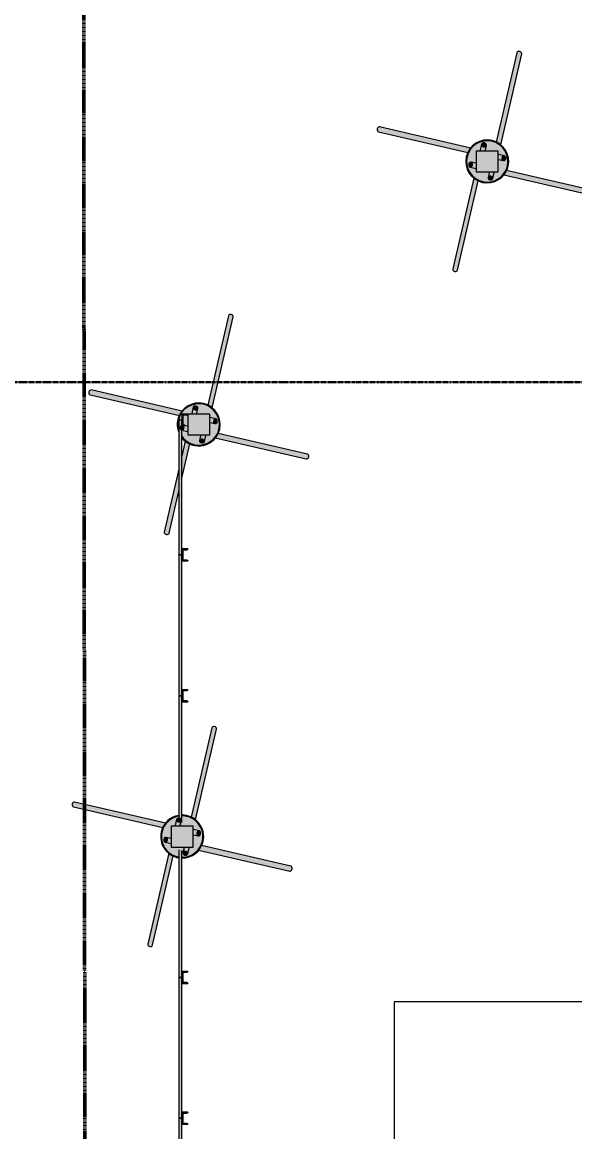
# Model space of a CAD drawing. Header units: inches. Extents: x -4218 to -1814, y 9767 to 12426.
# Drawn here: x -4003 to -3863.9, y 9978.5 to 10257.8 of the extents above; entities that cross this region are included whole.
import ezdxf

# ---------------------------------------------------------------- set-up
doc = ezdxf.new("R2010")
doc.units = ezdxf.units.IN
doc.header["$MEASUREMENT"] = 0
for name, pattern in [('Double Dash 3_8_', [1, 0.375, -0.125, 0.125, -0.125, 0.125, -0.125]), ('Grid Line 1_2_', [0.875, 0.5, -0.125, 0.125, -0.125]), ('Grid Line 1_2__2_', [0.875, 0.5, -0.125, 0.125, -0.125])]:
    doc.linetypes.add(name, pattern=pattern)
for name, color, linetype, lineweight in [('0-1', 7, 'Continuous', 5), ('0-2', 7, 'Continuous', 9), ('0-3', 170, 'Double Dash 3_8_', 50), ('0-5', 55, 'Continuous', 9), ('A-ANNO-DIMS-1', 211, 'Continuous', 30), ('A-FLOR-2', 7, 'Continuous', 9), ('A-GLAZ-CURT-1', 13, 'Continuous', 9), ('A-GLAZ-CURT-2', 7, 'Continuous', 9), ('A-GLAZ-CWMG-2', 7, 'Continuous', 9), ('C-PROP-LINE-1', 170, 'Double Dash 3_8_', 50), ('S-FNDN-5', 7, 'Continuous', 9), ('S-FNDN-7', 31, 'Continuous', 9), ('S-GRID-1', 1, 'Grid Line 1_2_', 9), ('S-GRID-2', 1, 'Grid Line 1_2__2_', 30)]:
    doc.layers.add(name, color=color, linetype=linetype, lineweight=lineweight)
doc.styles.add('Century Gothic_B', font='GOTHICB.TTF', dxfattribs={"height": 9})
doc.dimstyles.new('OD__1_16__Tol__', dxfattribs={"dimscale": 12, "dimtxt": 9.397514, "dimasz": 1, "dimexe": 0.75, "dimexo": 0.5, "dimgap": 0.125, "dimtad": 1, "dimdec": 4, "dimrnd": 0.0625, "dimzin": 3, "dimdsep": 46, "dimlunit": 4, "dimtxsty": 'Century Gothic_B', "dimblk1": 'OBLIQUE', "dimblk2": 'OBLIQUE', "dimsah": 1, "dimcen": 0.09, "dimdle": 0.75, "dimazin": 0, "dimtfac": 1, "dimtdec": 4, "dimtix": 1, "dimtmove": 0, "dimatfit": 3, "dimfxl": 1, "dimtvp": 1, "dimtfill": 1, "dimfrac": 2, "dimtolj": 1, "dimtzin": 0, "dimlwd": 30, "dimlwe": 30, "dimarcsym": 2})

# ---------------------------------------------------------------- blocks, each defined once
blk = doc.blocks.new('Horizontal_Siding - Horizontal_Siding-2855037-FLOOR PLAN - BASEMENT')
at = {"layer": 'A-GLAZ-CURT-1'}
blk.add_hatch(color=256, dxfattribs=at).paths.add_polyline_path([(16.98, -1.5), (-14.43, -1.52), (-14.49, -1.66), (-14.69, -1.84), (-14.99, -1.89), (-15.31, -1.82), (-15.61, -1.55), (-15.66, -1.5), (-16.98, -1.5), (-16.98, -2.25), (16.98, -2.25)], flags=0)
at = {"layer": 'A-GLAZ-CURT-2'}
for p, q in [((-15.63, -1.5), (-16.98, -1.5)), ((-16.98, -1.5), (-16.98, -2.25)), ((-16.98, -2.25), (16.98, -2.25)), ((16.98, -1.5), (-14.44, -1.5)), ((16.98, -2.25), (16.98, -1.5))]:
    blk.add_line(p, q, dxfattribs=at)
blk = doc.blocks.new('Horizontal_Siding - Horizontal_Siding-2855038-FLOOR PLAN - BASEMENT')
at = {"layer": 'A-GLAZ-CURT-1'}
blk.add_hatch(color=256, dxfattribs=at).paths.add_polyline_path([(17.73, -2.16), (17.73, -1.5), (-14.21, -1.5), (-14.23, -1.74), (-14.35, -2.25), (17.73, -2.25)], flags=0)
at = {"layer": 'A-GLAZ-CURT-2'}
for p, q in [((-14.35, -2.25), (17.73, -2.25)), ((17.73, -1.5), (-14.21, -1.5)), ((17.73, -2.25), (17.73, -1.5))]:
    blk.add_line(p, q, dxfattribs=at)
blk = doc.blocks.new('Horizontal_Siding - Horizontal_Siding-V2-FLOOR PLAN - BASEMENT')
at = {"layer": 'A-GLAZ-CURT-1'}
blk.add_hatch(color=256, dxfattribs=at).paths.add_polyline_path([(17.73, -1.5), (-17.73, -1.5), (-17.73, -2.25), (17.73, -2.25)], flags=0)
at = {"layer": 'A-GLAZ-CURT-2'}
for p, q in [((17.73, -1.5), (-17.73, -1.5)), ((-17.73, -1.5), (-17.73, -2.25)), ((-17.73, -2.25), (17.73, -2.25)), ((17.73, -2.25), (17.73, -1.5))]:
    blk.add_line(p, q, dxfattribs=at)
blk = doc.blocks.new('Horizontal_Siding - Horizontal_Siding-V3-FLOOR PLAN - BASEMENT')
at = {"layer": 'A-GLAZ-CURT-1'}
blk.add_hatch(color=256, dxfattribs=at).paths.add_polyline_path([(16.98, -1.85), (16.73, -1.89), (16.41, -1.82), (16.11, -1.55), (16.06, -1.5), (-16.98, -1.5), (-16.98, -2.25), (16.98, -2.25), (16.98, -1.89)], flags=0)
at = {"layer": 'A-GLAZ-CURT-2'}
for p, q in [((16.09, -1.5), (-16.98, -1.5)), ((-16.98, -1.5), (-16.98, -2.25)), ((-16.98, -2.25), (16.98, -2.25)), ((16.98, -2.25), (16.98, -1.85))]:
    blk.add_line(p, q, dxfattribs=at)
blk = doc.blocks.new('Rectangular Mullion - RAILING POST-2669755-FLOOR PLAN - BASEMENT')
at = {"layer": 'A-GLAZ-CWMG-2'}
blk.add_hatch(color=256, dxfattribs=at).paths.add_polyline_path([(1.5, 1.18), (1.5, 0), (1.35, 0.06), (1.29, 0.21), (1.22, 1.18), (-1.22, 1.18), (-1.29, 0.21), (-1.35, 0.06), (-1.5, 0), (-1.5, 1.5), (1.5, 1.5)], flags=0)
for p, q in [((-1.5, 0), (-1.5, 1.5)), ((-1.5, 1.5), (1.5, 1.5)), ((-1.22, 1.18), (-1.29, 0.21)), ((1.22, 1.18), (-1.22, 1.18)), ((1.29, 0.21), (1.22, 1.18)), ((1.5, 1.5), (1.5, 0))]:
    blk.add_line(p, q, dxfattribs=at)
for centre, radius, start, end in [((-1.5, 0.21), 0.21, 270, 0.528), ((1.5, 0.21), 0.211, 179.472, 270)]:
    blk.add_arc(centre, radius, start, end, dxfattribs=at)
blk = doc.blocks.new('Rectangular Mullion - RAILING POST-2806293-FLOOR PLAN - BASEMENT')
at = {"layer": 'A-GLAZ-CWMG-2'}
h = blk.add_hatch(color=256, dxfattribs=at)
h.paths.add_polyline_path([(-3, 1.04), (-2.96, 1.05), (-2.99, 1.05)], flags=0)
h.paths.add_polyline_path([(-2.95, 0.74), (-2.75, 0.74), (-2.72, 1.18), (-0.28, 1.18), (-0.17, 0.12), (-0.15, 0.06), (0, 0), (-0.02, 1.5), (-2.85, 1.48), (-2.85, 1.15), (-2.92, 0.83)], flags=0)
for p, q in [((0, 1.5), (-2.85, 1.5)), ((-2.76, 0.73), (-2.72, 1.18)), ((-2.72, 1.18), (-0.28, 1.18)), ((-0.28, 1.18), (-0.21, 0.21)), ((0, 0), (0, 1.5))]:
    blk.add_line(p, q, dxfattribs=at)
blk.add_arc((0, 0.21), 0.21, 179.472, 270, dxfattribs=at)
blk = doc.blocks.new('Horizontal_Siding - Horizontal_Siding-V4-FLOOR PLAN - BASEMENT')
at = {"layer": 'A-GLAZ-CURT-1'}
blk.add_hatch(color=256, dxfattribs=at).paths.add_polyline_path([(14.23, -1.73), (14.22, -1.5), (-17.73, -1.5), (-17.73, -2.25), (13.07, -2.25), (13.14, -1.95), (13.41, -1.65), (13.44, -1.63), (13.81, -1.63), (14.2, -1.72)], flags=0)
at = {"layer": 'A-GLAZ-CURT-2'}
for p, q in [((14.22, -1.5), (-17.73, -1.5)), ((-17.73, -1.5), (-17.73, -2.25)), ((-17.73, -2.25), (13.07, -2.25))]:
    blk.add_line(p, q, dxfattribs=at)
blk = doc.blocks.new('Family - ___-1878357-FLOOR PLAN - BASEMENT')
at = {"layer": 'C-PROP-LINE-1'}
for p, q in [((-3989.42, 12089.69), (-3987.26, 10009.09)), ((-3987.26, 10009.09), (-3987.23, 9980.19)), ((-3987.23, 9980.19), (-3987.01, 9767.34))]:
    blk.add_line(p, q, dxfattribs=at)
blk = doc.blocks.new('CTR - 1st Phase - Shell_rvt-1-FLOOR PLAN - BASEMENT')
at = {"layer": 'A-FLOR-2'}
for p, q in [((-3832.32, 10011.19), (-3909.32, 10011.19)), ((-3909.32, 10011.19), (-3909.32, 9947.19))]:
    blk.add_line(p, q, dxfattribs=at)
at = {"layer": 'S-GRID-1'}
blk.add_line((-1814.21, 10167.19), (-4168.71, 10167.19), dxfattribs=at)
at = {"layer": '0-2'}
for name, p, rotation in [('Horizontal_Siding - Horizontal_Siding-2855037-FLOOR PLAN - BASEMENT', (-3961.32, 10140.71), 269.9999999999769), ('Rectangular Mullion - RAILING POST-2806293-FLOOR PLAN - BASEMENT', (-3961.32, 10159.19), 89.99999999997688), ('Horizontal_Siding - Horizontal_Siding-V2-FLOOR PLAN - BASEMENT', (-3961.32, 10106), 269.9999999999769), ('Horizontal_Siding - Horizontal_Siding-V4-FLOOR PLAN - BASEMENT', (-3961.32, 10070.54), 269.9999999999769), ('Horizontal_Siding - Horizontal_Siding-2855038-FLOOR PLAN - BASEMENT', (-3961.32, 10035.09), 269.9999999999769), ('Horizontal_Siding - Horizontal_Siding-V2-FLOOR PLAN - BASEMENT', (-3961.32, 9999.63), 269.9999999999769), ('Horizontal_Siding - Horizontal_Siding-V3-FLOOR PLAN - BASEMENT', (-3961.32, 9964.92), 269.9999999999769)]:
    blk.add_blockref(name, p, dxfattribs=dict(at, rotation=rotation))
at = {"layer": '0-2', "extrusion": (0, 0, -1), "rotation": 270.0000000000231}
for p in [(3961.32, 10123.73), (3961.32, 10088.27), (3961.32, 10017.36), (3961.32, 9981.9)]:
    blk.add_blockref('Rectangular Mullion - RAILING POST-2669755-FLOOR PLAN - BASEMENT', p, dxfattribs=at)
at = {"layer": '0-3'}
blk.add_blockref('Family - ___-1878357-FLOOR PLAN - BASEMENT', (0, 0), dxfattribs=at)
blk = doc.blocks.new('316600 - Special Foundations - Diamond Pier - Generic - 316600 - Special Foundations - Diamond Pier - Generic-V34-FLOOR PLAN - BASEMENT')
at = {"layer": 'S-FNDN-7'}
h = blk.add_hatch(color=256, dxfattribs=at)
h.paths.add_polyline_path([(0.2, -4.04), (0.34, -3.82), (0.6, -3.7), (0.92, -3.71), (1.09, -2.99), (0.75, -3.05), (0.48, -3.22), (0.34, -3.45), (0.23, -3.92)], flags=0)
h.paths.add_polyline_path([(2.83, 4.55), (8.18, 27.69), (7.84, 27.69), (7.6, 27.58), (7.46, 27.36), (2.28, 4.86), (2.72, 4.61)], flags=0)
h = blk.add_hatch(color=256, dxfattribs=at)
h.paths.add_polyline_path([(1.42, -4.32), (1.63, -3.32), (1.52, -3.12), (1.4, -3.04), (1.09, -2.99), (0.92, -3.71), (1.21, -3.84), (1.39, -4.07), (1.43, -4.19)], flags=0)
h.paths.add_polyline_path([(3.39, 4.19), (8.69, 27.21), (8.58, 27.45), (8.33, 27.64), (8.18, 27.69), (2.83, 4.55), (3.38, 4.2)], flags=0)
h = blk.add_hatch(color=256, dxfattribs=at)
h.paths.add_polyline_path([(3.71, 0.92), (3.84, 1.21), (4.07, 1.39), (4.32, 1.42), (3.3, 1.63), (3.18, 1.59), (3.04, 1.42), (2.99, 1.25), (3.01, 1.08), (3.69, 0.93)], flags=0)
h.paths.add_polyline_path([(-4.57, 2.84), (-4.15, 3.38), (-27.21, 8.69), (-27.45, 8.58), (-27.64, 8.33), (-27.69, 8.18), (-4.71, 2.87)], flags=0)
h = blk.add_hatch(color=256, dxfattribs=at)
h.paths.add_polyline_path([(4.04, 0.2), (3.82, 0.34), (3.7, 0.6), (3.71, 0.92), (2.99, 1.09), (3.06, 0.75), (3.22, 0.48), (3.45, 0.34), (3.95, 0.22)], flags=0)
h.paths.add_polyline_path([(-4.87, 2.26), (-4.65, 2.73), (-4.57, 2.84), (-27.69, 8.18), (-27.69, 7.84), (-27.58, 7.6), (-27.36, 7.46), (-5.06, 2.31)], flags=0)
h = blk.add_hatch(color=256, dxfattribs=at)
h.paths.add_polyline_path([(-8.18, -27.69), (-2.83, -4.55), (-3.39, -4.19), (-8.69, -27.21), (-8.58, -27.45), (-8.33, -27.64)], flags=0)
h.paths.add_polyline_path([(-1.09, 2.99), (-0.92, 3.71), (-1.21, 3.84), (-1.39, 4.07), (-1.42, 4.31), (-1.63, 3.32), (-1.52, 3.12), (-1.4, 3.04), (-1.18, 2.99)], flags=0)
h = blk.add_hatch(color=256, dxfattribs=at)
h.paths.add_polyline_path([(-8.02, -27.71), (-7.72, -27.65), (-7.51, -27.48), (-7.43, -27.21), (-2.28, -4.86), (-2.83, -4.55), (-8.18, -27.69)], flags=0)
h.paths.add_polyline_path([(-1.09, 2.99), (-0.75, 3.05), (-0.48, 3.22), (-0.34, 3.45), (-0.25, 3.92), (-0.46, 3.75), (-0.76, 3.69), (-0.92, 3.71), (-1.07, 3.05)], flags=0)
for points in [[(5.27, -1.22), (5.38, 0.43), (5.09, 1.84), (4.32, 3.24), (3.18, 4.36), (1.88, 5.06), (0.34, 5.38), (-1.1, 5.29), (-2.53, 4.78), (-3.86, 3.76), (-4.76, 2.52), (-5.23, 1.21), (-5.06, 1.21), (-4.47, 2.65), (-3.51, 3.82), (-2.44, 4.61), (-1.04, 5.11), (0.46, 5.19), (1.88, 4.86), (3.27, 4.04), (4.21, 3.07), (4.91, 1.76), (5.2, 0.3), (5.08, -1.17), (5.23, -1.21)], [(-0.76, 3.69), (-0.46, 3.75), (-0.25, 3.94), (-0.2, 4.04), (-0.25, 4.31), (-0.31, 4.41), (-0.62, 4.61), (-0.95, 4.65), (-1.17, 4.61), (-1.37, 4.43), (-1.42, 4.17), (-1.32, 3.95), (-0.96, 3.73), (-0.77, 3.69)], [(-0.46, -5.39), (1.21, -5.25), (2.53, -4.78), (3.86, -3.76), (4.76, -2.52), (5.23, -1.21), (5.06, -1.21), (4.47, -2.65), (3.51, -3.82), (2.44, -4.61), (0.92, -5.11), (-0.44, -5.19), (-1.88, -4.86), (-3.27, -4.04), (-4.21, -3.07), (-4.91, -1.76), (-5.2, -0.3), (-5.08, 1.17), (-5.27, 1.21), (-5.38, -0.43), (-5.09, -1.84), (-4.32, -3.24), (-3.18, -4.36), (-1.88, -5.06), (-0.47, -5.39)], [(1.67, -2.62), (2.77, -2.59), (2.77, 2.62), (-2.77, 2.59), (-2.77, -2.62), (1.63, -2.62)], [(4.16, 0.2), (4.41, 0.31), (4.51, 0.42), (4.66, 0.82), (4.64, 0.97), (4.61, 1.17), (4.43, 1.37), (4.32, 1.42), (4.02, 1.37), (3.92, 1.28), (3.75, 1.01), (3.7, 0.69), (3.81, 0.36), (3.88, 0.3), (4.1, 0.2)], [(-4.19, -1.43), (-3.95, -1.32), (-3.75, -1.03), (-3.69, -0.76), (-3.76, -0.44), (-3.97, -0.23), (-4.07, -0.21), (-4.32, -0.25), (-4.43, -0.33), (-4.61, -0.62), (-4.65, -0.92), (-4.61, -1.17), (-4.38, -1.39), (-4.21, -1.43)], [(0.87, -4.66), (1.21, -4.57), (1.39, -4.38), (1.42, -4.32), (1.38, -4.04), (1.28, -3.92), (0.96, -3.73), (0.76, -3.69), (0.46, -3.75), (0.25, -3.94), (0.2, -4.04), (0.25, -4.32), (0.42, -4.51), (0.84, -4.66)]]:
    blk.add_hatch(color=256, dxfattribs=at).paths.add_polyline_path(points, flags=0)
h = blk.add_hatch(color=256, dxfattribs=at)
h.paths.add_polyline_path([(5.08, -1.17), (5.2, 0.3), (4.91, 1.76), (4.19, 3.09), (3.07, 4.19), (1.88, 4.86), (0.34, 5.19), (-1.17, 5.06), (-2.44, 4.61), (-3.71, 3.63), (-4.58, 2.46), (-5.08, 1.17), (-2.77, 0.64), (-2.77, 2.62), (2.77, 2.62), (2.77, -0.64), (4.73, -1.09)], flags=0)
h.paths.add_polyline_path([(4.16, 0.2), (3.82, 0.25), (3.32, 0.39), (3.12, 0.6), (3.02, 0.92), (2.99, 1.25), (3.09, 1.52), (3.22, 1.61), (3.3, 1.63), (3.63, 1.58), (4.43, 1.37), (4.61, 1.17), (4.66, 0.82), (4.64, 0.71), (4.43, 0.33), (4.29, 0.23), (4.19, 0.21)], flags=0)
h.paths.add_polyline_path([(-1.09, 2.99), (-1.4, 3.04), (-1.59, 3.21), (-1.62, 3.44), (-1.58, 3.63), (-1.37, 4.43), (-1.17, 4.61), (-0.84, 4.66), (-0.55, 4.59), (-0.25, 4.31), (-0.23, 4.29), (-0.23, 3.92), (-0.39, 3.32), (-0.6, 3.12), (-0.92, 3.01), (-1.08, 2.99)], flags=0)
h = blk.add_hatch(color=256, dxfattribs=at)
h.paths.add_polyline_path([(-0.44, -5.19), (1.07, -5.09), (2.44, -4.61), (3.67, -3.69), (4.58, -2.46), (5.08, -1.17), (2.77, -0.64), (2.77, -2.62), (-2.77, -2.62), (-2.77, 0.64), (-5.08, 1.17), (-5.2, -0.3), (-4.91, -1.76), (-4.19, -3.09), (-3.07, -4.19), (-1.88, -4.86), (-0.85, -5.1)], flags=0)
h.paths.add_polyline_path([(0.87, -4.66), (0.6, -4.6), (0.34, -4.44), (0.23, -4.29), (0.23, -3.92), (0.39, -3.32), (0.6, -3.12), (0.92, -3.01), (1.25, -3), (1.52, -3.12), (1.63, -3.32), (1.58, -3.63), (1.37, -4.43), (1.17, -4.61), (0.89, -4.66)], flags=0)
h.paths.add_polyline_path([(-3.3, -1.63), (-3.63, -1.58), (-4.43, -1.37), (-4.61, -1.17), (-4.65, -0.82), (-4.59, -0.55), (-4.32, -0.25), (-4.19, -0.22), (-3.92, -0.23), (-3.32, -0.39), (-3.12, -0.6), (-3.02, -0.92), (-2.99, -1.25), (-3.09, -1.52), (-3.22, -1.61), (-3.3, -1.63)], flags=0)
h = blk.add_hatch(color=256, dxfattribs=at)
h.paths.add_polyline_path([(27.21, -8.69), (27.45, -8.58), (27.64, -8.33), (27.69, -8.18), (4.57, -2.84), (4.15, -3.38), (27.08, -8.68)], flags=0)
h.paths.add_polyline_path([(-3.3, -1.63), (-3.18, -1.59), (-3.04, -1.42), (-2.99, -1.25), (-3.01, -1.08), (-3.71, -0.92), (-3.84, -1.21), (-4.07, -1.39), (-4.32, -1.42), (-3.43, -1.63)], flags=0)
h = blk.add_hatch(color=256, dxfattribs=at)
h.paths.add_polyline_path([(27.69, -8.18), (27.69, -7.84), (27.58, -7.6), (27.36, -7.46), (4.86, -2.28), (4.65, -2.73), (4.57, -2.84), (8.58, -3.76)], flags=0)
h.paths.add_polyline_path([(-2.99, -1.09), (-3.06, -0.75), (-3.22, -0.48), (-3.45, -0.34), (-3.92, -0.25), (-3.75, -0.46), (-3.69, -0.76), (-3.71, -0.92), (-2.99, -1.09)], flags=0)
at = {"layer": 'S-FNDN-5'}
for p, q in [((7.46, 27.36), (2.26, 4.87)), ((3.39, 4.19), (8.68, 27.08)), ((-4.15, 3.38), (-27.08, 8.68)), ((-27.36, 7.46), (-4.87, 2.26)), ((-1.42, 4.32), (-1.77, 2.8)), ((-0.47, 2.87), (-0.2, 4.04)), ((2.77, 2.62), (-2.77, 2.62)), ((-2.77, 2.62), (-2.77, -2.62)), ((2.77, -2.62), (2.77, 2.62)), ((4.32, 1.42), (2.77, 1.78)), ((2.88, 0.47), (4.04, 0.2)), ((-4.32, -1.42), (-2.77, -1.78)), ((-2.88, -0.47), (-4.04, -0.2)), ((-2.77, -2.62), (2.77, -2.62)), ((27.36, -7.46), (4.87, -2.26)), ((-3.39, -4.19), (-8.68, -27.08)), ((-7.46, -27.36), (-2.26, -4.87)), ((0.47, -2.87), (0.2, -4.04)), ((1.42, -4.32), (1.77, -2.8)), ((4.15, -3.38), (27.08, -8.68))]:
    blk.add_line(p, q, dxfattribs=at)
for radius, start, end in [(5.41, 346.9807, 166.9807), (5.21, 346.9807, 166.9807), (5.41, 166.9807, 346.9807), (5.21, 166.9807, 346.9807)]:
    blk.add_arc((0, 0), radius, start, end, dxfattribs=at)
for centre, major_axis, start_param, end_param in [((8.07, 27.22), (-0.609, 0.141), 4.712389, 6.283185), ((8.07, 27.22), (-0.609, 0.141), 3.141593, 4.712389), ((-27.22, 8.07), (0.141, 0.609), 0, 1.570796), ((-27.22, 8.07), (0.141, 0.609), 1.570796, 3.141593), ((-0.81, 4.18), (-0.609, 0.141), 4.712389, 7.853982), ((-0.81, 4.18), (-0.609, 0.141), 1.570796, 4.712389), ((4.18, 0.81), (0.141, 0.609), 1.570796, 4.712389), ((4.18, 0.81), (0.141, 0.609), 4.712389, 7.853982), ((-4.18, -0.81), (0.141, 0.609), 1.570796, 4.712389), ((-4.18, -0.81), (0.141, 0.609), 4.712389, 7.853982), ((0.81, -4.18), (-0.609, 0.141), 4.712389, 7.853982), ((0.81, -4.18), (-0.609, 0.141), 1.570796, 4.712389), ((27.22, -8.07), (0.141, 0.609), 3.141593, 4.712389), ((27.22, -8.07), (0.141, 0.609), 4.712389, 6.283185), ((-8.07, -27.22), (-0.609, 0.141), 0, 1.570796), ((-8.07, -27.22), (-0.609, 0.141), 1.570796, 3.141593)]:
    blk.add_ellipse(centre, major_axis=major_axis, ratio=0.764544, start_param=start_param, end_param=end_param, dxfattribs=at)
blk = doc.blocks.new('316600 - Special Foundations - Diamond Pier - Generic - 316600 - Special Foundations - Diamond Pier - Generic-V39-FLOOR PLAN - BASEMENT')
at = {"layer": 'S-FNDN-7'}
h = blk.add_hatch(color=256, dxfattribs=at)
h.paths.add_polyline_path([(0.2, -4.04), (0.34, -3.82), (0.6, -3.7), (0.92, -3.71), (1.09, -2.99), (0.75, -3.05), (0.48, -3.22), (0.34, -3.45), (0.25, -3.83)], flags=0)
h.paths.add_polyline_path([(2.83, 4.55), (8.18, 27.69), (7.84, 27.69), (7.6, 27.58), (7.46, 27.36), (2.28, 4.86), (2.72, 4.61)], flags=0)
h = blk.add_hatch(color=256, dxfattribs=at)
h.paths.add_polyline_path([(1.42, -4.32), (1.63, -3.32), (1.52, -3.12), (1.4, -3.04), (1.09, -2.99), (0.92, -3.71), (1.21, -3.84), (1.39, -4.07), (1.43, -4.19)], flags=0)
h.paths.add_polyline_path([(3.39, 4.19), (8.69, 27.21), (8.58, 27.45), (8.33, 27.64), (8.18, 27.69), (2.83, 4.55), (3.38, 4.2)], flags=0)
h = blk.add_hatch(color=256, dxfattribs=at)
h.paths.add_polyline_path([(3.71, 0.92), (3.84, 1.21), (4.07, 1.39), (4.32, 1.42), (3.3, 1.63), (3.18, 1.59), (3.08, 1.48), (2.99, 1.25), (3.01, 1.08), (3.69, 0.93)], flags=0)
h.paths.add_polyline_path([(-4.57, 2.84), (-4.15, 3.38), (-27.21, 8.69), (-27.45, 8.58), (-27.64, 8.33), (-27.69, 8.18), (-4.71, 2.87)], flags=0)
h = blk.add_hatch(color=256, dxfattribs=at)
h.paths.add_polyline_path([(4.04, 0.2), (3.82, 0.34), (3.7, 0.6), (3.71, 0.92), (2.99, 1.09), (3.06, 0.75), (3.22, 0.48), (3.45, 0.34), (3.95, 0.22)], flags=0)
h.paths.add_polyline_path([(-4.87, 2.26), (-4.65, 2.73), (-4.57, 2.84), (-27.69, 8.18), (-27.69, 7.84), (-27.58, 7.6), (-27.36, 7.46), (-5.08, 2.31)], flags=0)
h = blk.add_hatch(color=256, dxfattribs=at)
h.paths.add_polyline_path([(-8.18, -27.69), (-5.02, -14.02), (-5.02, -11.25), (-8.69, -27.21), (-8.58, -27.45), (-8.33, -27.64)], flags=0)
h.paths.add_polyline_path([(-4.27, -10.78), (-2.83, -4.55), (-3.39, -4.19), (-4.27, -8.12), (-4.27, -10.38)], flags=0)
h.paths.add_polyline_path([(-1.09, 2.99), (-0.92, 3.71), (-1.21, 3.84), (-1.39, 4.07), (-1.42, 4.32), (-1.63, 3.32), (-1.52, 3.12), (-1.4, 3.04), (-1.18, 2.99)], flags=0)
h = blk.add_hatch(color=256, dxfattribs=at)
h.paths.add_polyline_path([(-8.02, -27.71), (-7.72, -27.65), (-7.51, -27.48), (-7.43, -27.21), (-5.02, -16.6), (-5.02, -14.02), (-8.18, -27.69)], flags=0)
h.paths.add_polyline_path([(-4.27, -13.55), (-2.28, -4.86), (-2.83, -4.55), (-4.27, -10.78), (-4.27, -13.51)], flags=0)
h.paths.add_polyline_path([(-1.09, 2.99), (-0.75, 3.05), (-0.48, 3.22), (-0.34, 3.45), (-0.25, 3.92), (-0.46, 3.75), (-0.76, 3.69), (-0.92, 3.71), (-1.07, 3.05)], flags=0)
for points in [[(5.27, -1.22), (5.38, 0.43), (5.09, 1.84), (4.32, 3.24), (3.18, 4.36), (1.88, 5.06), (0.34, 5.38), (-1.21, 5.25), (-2.53, 4.78), (-3.77, 3.87), (-4.76, 2.52), (-5.27, 1.22), (-5.08, 1.17), (-4.47, 2.65), (-3.51, 3.82), (-2.44, 4.61), (-0.92, 5.11), (0.46, 5.19), (1.88, 4.86), (3.27, 4.04), (4.21, 3.07), (4.91, 1.75), (5.2, 0.3), (5.08, -1.17), (5.23, -1.21)], [(-0.76, 3.69), (-0.46, 3.75), (-0.25, 3.94), (-0.2, 4.04), (-0.25, 4.32), (-0.34, 4.43), (-0.62, 4.61), (-0.95, 4.65), (-1.21, 4.57), (-1.37, 4.43), (-1.42, 4.17), (-1.32, 3.95), (-0.96, 3.73), (-0.77, 3.69)], [(-1.93, -2.62), (2.77, -2.59), (2.77, 2.62), (-2.77, 2.59), (-2.77, -2.62), (-2.04, -2.62)], [(4.16, 0.2), (4.41, 0.31), (4.51, 0.42), (4.66, 0.82), (4.64, 0.97), (4.61, 1.17), (4.43, 1.37), (4.32, 1.42), (4.02, 1.37), (3.92, 1.28), (3.75, 1.01), (3.7, 0.69), (3.81, 0.36), (3.88, 0.3), (4.1, 0.2)], [(-4.19, -1.43), (-3.95, -1.32), (-3.75, -1.03), (-3.69, -0.76), (-3.76, -0.44), (-3.97, -0.23), (-4.07, -0.21), (-4.32, -0.25), (-4.41, -0.31), (-4.61, -0.62), (-4.66, -0.87), (-4.61, -1.17), (-4.38, -1.39), (-4.21, -1.43)], [(0.87, -4.66), (1.21, -4.57), (1.39, -4.38), (1.42, -4.32), (1.38, -4.04), (1.28, -3.92), (0.96, -3.73), (0.76, -3.69), (0.46, -3.75), (0.25, -3.92), (0.2, -4.04), (0.25, -4.32), (0.42, -4.51), (0.84, -4.66)]]:
    blk.add_hatch(color=256, dxfattribs=at).paths.add_polyline_path(points, flags=0)
h = blk.add_hatch(color=256, dxfattribs=at)
h.paths.add_polyline_path([(5.08, -1.17), (5.2, 0.3), (4.91, 1.76), (4.19, 3.09), (3.07, 4.19), (1.88, 4.86), (0.34, 5.19), (-1.07, 5.09), (-2.44, 4.61), (-3.67, 3.68), (-4.57, 2.48), (-5.08, 1.17), (-4.84, 1.12), (-4.27, 1.12), (-4.27, 2.62), (2.77, 2.62), (2.77, -0.64), (4.77, -1.1)], flags=0)
h.paths.add_polyline_path([(4.16, 0.2), (3.82, 0.25), (3.32, 0.39), (3.12, 0.6), (3.02, 0.92), (2.99, 1.25), (3.09, 1.52), (3.22, 1.61), (3.3, 1.63), (3.63, 1.58), (4.43, 1.37), (4.61, 1.17), (4.66, 0.82), (4.64, 0.71), (4.43, 0.33), (4.29, 0.23), (4.19, 0.21)], flags=0)
h.paths.add_polyline_path([(-2.77, 0.64), (-2.8, 2.56), (-2.89, 2.45), (-2.98, 2.41), (-3.95, 2.34), (-3.92, 0.91), (-3.09, 0.71)], flags=0)
h.paths.add_polyline_path([(-1.09, 2.99), (-1.4, 3.04), (-1.59, 3.21), (-1.62, 3.44), (-1.58, 3.63), (-1.37, 4.43), (-1.17, 4.61), (-0.84, 4.66), (-0.55, 4.59), (-0.25, 4.32), (-0.23, 4.29), (-0.23, 3.92), (-0.39, 3.32), (-0.6, 3.12), (-0.92, 3.01), (-1.08, 2.99)], flags=0)
h = blk.add_hatch(color=256, dxfattribs=at)
h.paths.add_polyline_path([(-0.46, -5.39), (1.21, -5.25), (2.53, -4.78), (3.86, -3.76), (4.77, -2.51), (5.23, -1.21), (5.06, -1.21), (4.47, -2.65), (3.51, -3.82), (2.44, -4.61), (0.92, -5.11), (-0.46, -5.19), (-1.88, -4.86), (-3.27, -4.04), (-4.27, -3.07), (-4.27, -3.29), (-3.18, -4.36), (-1.88, -5.06), (-0.46, -5.39)], flags=0)
h.paths.add_polyline_path([(-5.02, -1.96), (-5.02, -1.2), (-5.2, -0.3), (-5.08, 1.17), (-5.27, 1.22), (-5.38, -0.43), (-5.09, -1.82)], flags=0)
h = blk.add_hatch(color=256, dxfattribs=at)
h.paths.add_polyline_path([(-0.44, -5.19), (1.18, -5.06), (2.44, -4.61), (3.67, -3.69), (4.58, -2.46), (5.08, -1.17), (2.77, -0.64), (2.77, -2.62), (-2.77, -2.62), (-2.77, 0.64), (-3.95, 0.91), (-3.92, -0.11), (-3.51, -0.15), (-3.51, -0.33), (-3.32, -0.39), (-3.12, -0.6), (-3.02, -0.92), (-2.99, -1.25), (-3.09, -1.52), (-3.22, -1.61), (-3.3, -1.63), (-3.67, -1.57), (-4.27, -1.48), (-4.27, -2.96), (-4.19, -3.09), (-3.07, -4.19), (-1.88, -4.86), (-0.46, -5.19)], flags=0)
h.paths.add_polyline_path([(0.87, -4.66), (0.6, -4.6), (0.34, -4.44), (0.23, -4.29), (0.23, -3.92), (0.39, -3.32), (0.6, -3.12), (0.92, -3.01), (1.25, -3), (1.52, -3.12), (1.63, -3.32), (1.58, -3.63), (1.37, -4.43), (1.17, -4.61), (0.89, -4.66)], flags=0)
h.paths.add_polyline_path([(-5.02, -1.2), (-5.02, 1.12), (-5.02, 1.16), (-5.08, 1.17), (-5.2, -0.3), (-5.08, -0.92)], flags=0)
h = blk.add_hatch(color=256, dxfattribs=at)
h.paths.add_polyline_path([(27.21, -8.69), (27.45, -8.58), (27.64, -8.33), (27.69, -8.18), (4.57, -2.84), (4.15, -3.38), (27.08, -8.68)], flags=0)
h.paths.add_polyline_path([(-3.3, -1.63), (-3.18, -1.59), (-3.08, -1.48), (-2.99, -1.25), (-3.01, -1.08), (-3.71, -0.92), (-3.84, -1.21), (-4.07, -1.39), (-4.32, -1.42), (-3.43, -1.63)], flags=0)
h = blk.add_hatch(color=256, dxfattribs=at)
h.paths.add_polyline_path([(27.69, -8.18), (27.69, -7.84), (27.58, -7.6), (27.36, -7.46), (4.86, -2.28), (4.65, -2.73), (4.57, -2.84), (27.43, -8.12)], flags=0)
h.paths.add_polyline_path([(-2.99, -1.09), (-3.06, -0.75), (-3.22, -0.48), (-3.45, -0.34), (-3.92, -0.25), (-3.75, -0.46), (-3.69, -0.76), (-3.67, -0.93), (-2.99, -1.09)], flags=0)
at = {"layer": 'S-FNDN-5'}
for p, q in [((7.46, 27.36), (2.26, 4.87)), ((3.39, 4.19), (8.68, 27.08)), ((-4.15, 3.38), (-27.08, 8.68)), ((-27.36, 7.46), (-4.87, 2.26)), ((-1.42, 4.32), (-1.77, 2.8)), ((-0.47, 2.87), (-0.2, 4.04)), ((2.77, 2.62), (-2.77, 2.62)), ((-2.77, 2.62), (-2.77, -2.62)), ((2.77, -2.62), (2.77, 2.62)), ((4.32, 1.42), (2.77, 1.78)), ((2.88, 0.47), (4.04, 0.2)), ((-4.32, -1.42), (-2.77, -1.78)), ((-2.88, -0.47), (-4.04, -0.2)), ((-2.77, -2.62), (2.77, -2.62)), ((27.36, -7.46), (4.87, -2.26)), ((-3.39, -4.19), (-4.27, -8)), ((-4.27, -13.55), (-2.26, -4.87)), ((0.47, -2.87), (0.2, -4.04)), ((1.42, -4.32), (1.77, -2.8)), ((4.15, -3.38), (27.08, -8.68)), ((-5.02, -11.25), (-8.68, -27.08)), ((-7.46, -27.36), (-5.02, -16.79))]:
    blk.add_line(p, q, dxfattribs=at)
for radius, start, end in [(5.41, 346.9807, 166.9807), (5.21, 346.9807, 166.9807), (5.41, 166.9807, 201.3355), (5.21, 166.9807, 193.4113), (5.21, 214.7051, 346.9807), (5.41, 218.1403, 346.9807)]:
    blk.add_arc((0, 0), radius, start, end, dxfattribs=at)
for centre, major_axis, start_param, end_param in [((8.07, 27.22), (-0.609, 0.141), 4.712389, 6.283185), ((8.07, 27.22), (-0.609, 0.141), 3.141593, 4.712389), ((-27.22, 8.07), (0.141, 0.609), 0, 1.570796), ((-27.22, 8.07), (0.141, 0.609), 1.570796, 3.141593), ((-0.81, 4.18), (-0.609, 0.141), 4.712389, 7.853982), ((-0.81, 4.18), (-0.609, 0.141), 1.570796, 4.712389), ((4.18, 0.81), (0.141, 0.609), 1.570796, 4.712389), ((4.18, 0.81), (0.141, 0.609), 4.712389, 7.853982), ((-4.18, -0.81), (0.141, 0.609), 1.570796, 4.712389), ((-4.18, -0.81), (0.141, 0.609), 4.712389, 7.853982), ((0.81, -4.18), (-0.609, 0.141), 4.712389, 7.853982), ((0.81, -4.18), (-0.609, 0.141), 1.570796, 4.712389), ((27.22, -8.07), (0.141, 0.609), 3.141593, 4.712389), ((27.22, -8.07), (0.141, 0.609), 4.712389, 6.283185), ((-8.07, -27.22), (-0.609, 0.141), 0, 1.570796), ((-8.07, -27.22), (-0.609, 0.141), 1.570796, 3.141593)]:
    blk.add_ellipse(centre, major_axis=major_axis, ratio=0.764544, start_param=start_param, end_param=end_param, dxfattribs=at)
blk = doc.blocks.new('316600 - Special Foundations - Diamond Pier - Generic - 316600 - Special Foundations - Diamond Pier - Generic-V41-FLOOR PLAN - BASEMENT')
at = {"layer": 'S-FNDN-7'}
h = blk.add_hatch(color=256, dxfattribs=at)
h.paths.add_polyline_path([(0.2, -4.04), (0.34, -3.82), (0.6, -3.7), (0.92, -3.71), (1.09, -2.99), (0.75, -3.05), (0.48, -3.22), (0.34, -3.45), (0.25, -3.83)], flags=0)
h.paths.add_polyline_path([(2.83, 4.55), (8.18, 27.69), (7.84, 27.69), (7.6, 27.58), (7.46, 27.36), (2.28, 4.86), (2.72, 4.61)], flags=0)
h = blk.add_hatch(color=256, dxfattribs=at)
h.paths.add_polyline_path([(1.42, -4.32), (1.63, -3.32), (1.52, -3.12), (1.4, -3.04), (1.09, -2.99), (0.92, -3.71), (1.21, -3.84), (1.39, -4.07), (1.43, -4.19)], flags=0)
h.paths.add_polyline_path([(3.39, 4.19), (8.69, 27.21), (8.58, 27.45), (8.33, 27.64), (8.18, 27.69), (2.83, 4.55), (3.38, 4.2)], flags=0)
h = blk.add_hatch(color=256, dxfattribs=at)
h.paths.add_polyline_path([(3.71, 0.92), (3.84, 1.21), (4.07, 1.39), (4.32, 1.42), (3.3, 1.63), (3.18, 1.59), (3.08, 1.48), (2.99, 1.25), (3.01, 1.08), (3.69, 0.93)], flags=0)
h.paths.add_polyline_path([(-4.57, 2.84), (-4.15, 3.38), (-27.21, 8.69), (-27.45, 8.58), (-27.64, 8.33), (-27.69, 8.18), (-4.71, 2.87)], flags=0)
h = blk.add_hatch(color=256, dxfattribs=at)
h.paths.add_polyline_path([(4.04, 0.2), (3.82, 0.34), (3.7, 0.6), (3.71, 0.92), (2.99, 1.09), (3.06, 0.75), (3.22, 0.48), (3.45, 0.34), (3.95, 0.22)], flags=0)
h.paths.add_polyline_path([(-4.87, 2.26), (-4.65, 2.73), (-4.57, 2.84), (-27.69, 8.18), (-27.69, 7.84), (-27.58, 7.6), (-27.36, 7.46), (-5.06, 2.31)], flags=0)
h = blk.add_hatch(color=256, dxfattribs=at)
h.paths.add_polyline_path([(-8.18, -27.69), (-2.83, -4.55), (-3.39, -4.19), (-8.69, -27.21), (-8.58, -27.45), (-8.33, -27.64)], flags=0)
h.paths.add_polyline_path([(-1.09, 2.99), (-0.92, 3.71), (-1.21, 3.84), (-1.39, 4.07), (-1.42, 4.32), (-1.63, 3.32), (-1.52, 3.12), (-1.4, 3.04), (-1.18, 2.99)], flags=0)
h = blk.add_hatch(color=256, dxfattribs=at)
h.paths.add_polyline_path([(-8.02, -27.71), (-7.72, -27.65), (-7.51, -27.48), (-7.43, -27.21), (-2.28, -4.86), (-2.83, -4.55), (-8.18, -27.69)], flags=0)
h.paths.add_polyline_path([(-1.09, 2.99), (-0.75, 3.05), (-0.48, 3.22), (-0.34, 3.45), (-0.25, 3.92), (-0.46, 3.75), (-0.76, 3.69), (-0.92, 3.71), (-1.07, 3.05)], flags=0)
h = blk.add_hatch(color=256, dxfattribs=at)
h.paths.add_polyline_path([(5.27, -1.22), (5.38, 0.43), (5.09, 1.84), (4.32, 3.24), (3.18, 4.36), (1.88, 5.06), (0.43, 5.39), (-0.1, 5.36), (-0.1, 5.16), (0.5, 5.18), (1.88, 4.86), (3.27, 4.04), (4.21, 3.07), (4.91, 1.76), (5.2, 0.3), (5.08, -1.17), (5.23, -1.21)], flags=0)
h.paths.add_polyline_path([(-5.08, 1.17), (-4.47, 2.65), (-3.51, 3.82), (-2.44, 4.61), (-0.92, 5.11), (-0.85, 5.14), (-0.85, 5.31), (-1.21, 5.25), (-2.53, 4.78), (-3.86, 3.76), (-4.76, 2.52), (-5.23, 1.21), (-5.2, 1.2)], flags=0)
h = blk.add_hatch(color=256, dxfattribs=at)
h.paths.add_polyline_path([(5.08, -1.17), (5.2, 0.3), (4.91, 1.76), (4.19, 3.09), (3.07, 4.19), (1.88, 4.86), (0.43, 5.19), (-0.1, 5.16), (-0.1, 3.51), (-0.33, 3.5), (-0.39, 3.32), (-0.6, 3.12), (-0.92, 3.01), (-1.25, 3), (-1.52, 3.12), (-1.63, 3.32), (-1.58, 3.63), (-1.37, 4.43), (-1.17, 4.61), (-0.85, 4.66), (-0.85, 5.12), (-1.07, 5.09), (-2.44, 4.61), (-3.67, 3.69), (-4.58, 2.46), (-5.08, 1.17), (-2.77, 0.64), (-2.77, 2.62), (2.77, 2.62), (2.77, -0.64), (4.73, -1.09)], flags=0)
h.paths.add_polyline_path([(4.16, 0.2), (3.82, 0.25), (3.32, 0.39), (3.12, 0.6), (3.02, 0.92), (2.99, 1.25), (3.09, 1.52), (3.22, 1.61), (3.3, 1.63), (3.63, 1.58), (4.43, 1.37), (4.61, 1.17), (4.66, 0.82), (4.64, 0.71), (4.43, 0.33), (4.29, 0.23), (4.19, 0.21)], flags=0)
for points in [[(-0.76, 3.69), (-0.46, 3.75), (-0.25, 3.94), (-0.2, 4.04), (-0.25, 4.32), (-0.34, 4.43), (-0.62, 4.61), (-0.95, 4.65), (-1.21, 4.57), (-1.37, 4.43), (-1.42, 4.17), (-1.32, 3.95), (-0.96, 3.73), (-0.84, 3.7)], [(1.01, -2.62), (2.77, -2.59), (2.77, 2.62), (-2.77, 2.59), (-2.77, -2.62), (1.01, -2.62)], [(4.16, 0.2), (4.41, 0.31), (4.51, 0.42), (4.66, 0.82), (4.64, 0.97), (4.61, 1.17), (4.43, 1.37), (4.32, 1.42), (4.02, 1.37), (3.92, 1.28), (3.75, 1.01), (3.7, 0.69), (3.81, 0.36), (3.88, 0.3), (4.1, 0.2)], [(-4.19, -1.43), (-3.95, -1.32), (-3.75, -1.03), (-3.69, -0.76), (-3.76, -0.44), (-3.97, -0.23), (-4.07, -0.21), (-4.32, -0.25), (-4.43, -0.33), (-4.61, -0.62), (-4.65, -0.92), (-4.61, -1.17), (-4.38, -1.39), (-4.21, -1.43)], [(0.87, -4.66), (1.21, -4.57), (1.39, -4.38), (1.42, -4.32), (1.39, -4.07), (1.28, -3.92), (0.96, -3.73), (0.76, -3.69), (0.46, -3.75), (0.25, -3.92), (0.2, -4.04), (0.25, -4.32), (0.42, -4.51), (0.84, -4.66)]]:
    blk.add_hatch(color=256, dxfattribs=at).paths.add_polyline_path(points, flags=0)
h = blk.add_hatch(color=256, dxfattribs=at)
h.paths.add_polyline_path([(-0.1, -5.37), (1.21, -5.25), (2.53, -4.78), (3.86, -3.76), (4.76, -2.52), (5.23, -1.21), (5.06, -1.21), (4.47, -2.65), (3.51, -3.82), (2.44, -4.61), (0.92, -5.11), (-0.1, -5.19), (-0.1, -5.32)], flags=0)
h.paths.add_polyline_path([(-0.85, -5.3), (-0.85, -5.1), (-1.88, -4.86), (-3.27, -4.04), (-4.22, -3.05), (-4.91, -1.76), (-5.2, -0.3), (-5.08, 1.17), (-5.27, 1.21), (-5.38, -0.43), (-5.09, -1.84), (-4.36, -3.2), (-3.18, -4.36), (-1.88, -5.06), (-0.85, -5.3)], flags=0)
h = blk.add_hatch(color=256, dxfattribs=at)
h.paths.add_polyline_path([(-0.1, -5.17), (1.07, -5.09), (2.44, -4.61), (3.67, -3.69), (4.58, -2.46), (5.08, -1.17), (2.77, -0.64), (2.77, -2.62), (-2.77, -2.62), (-2.77, 0.64), (-5.08, 1.17), (-5.2, -0.3), (-4.91, -1.76), (-4.21, -3.07), (-3.07, -4.19), (-1.88, -4.86), (-0.85, -5.1), (-0.85, -3.38), (-0.1, -3.52), (-0.1, -4.41)], flags=0)
h.paths.add_polyline_path([(0.87, -4.66), (0.6, -4.6), (0.34, -4.44), (0.23, -4.29), (0.23, -3.92), (0.39, -3.32), (0.6, -3.12), (0.92, -3.01), (1.25, -3), (1.52, -3.12), (1.63, -3.32), (1.58, -3.63), (1.37, -4.43), (1.17, -4.61), (0.89, -4.66)], flags=0)
h.paths.add_polyline_path([(-3.3, -1.63), (-3.63, -1.58), (-4.43, -1.37), (-4.61, -1.17), (-4.65, -0.82), (-4.59, -0.55), (-4.32, -0.25), (-4.19, -0.22), (-3.92, -0.23), (-3.32, -0.39), (-3.12, -0.6), (-3.02, -0.92), (-2.99, -1.25), (-3.09, -1.52), (-3.22, -1.61), (-3.3, -1.63)], flags=0)
h = blk.add_hatch(color=256, dxfattribs=at)
h.paths.add_polyline_path([(27.21, -8.69), (27.45, -8.58), (27.64, -8.33), (27.69, -8.18), (4.57, -2.84), (4.15, -3.38), (27.08, -8.68)], flags=0)
h.paths.add_polyline_path([(-3.3, -1.63), (-3.18, -1.59), (-3.08, -1.48), (-2.99, -1.25), (-3.01, -1.08), (-3.71, -0.92), (-3.84, -1.21), (-4.07, -1.39), (-4.32, -1.42), (-3.43, -1.63)], flags=0)
h = blk.add_hatch(color=256, dxfattribs=at)
h.paths.add_polyline_path([(27.69, -8.18), (27.69, -7.84), (27.58, -7.6), (27.36, -7.46), (4.86, -2.28), (4.65, -2.73), (4.57, -2.84), (25.82, -7.75)], flags=0)
h.paths.add_polyline_path([(-2.99, -1.09), (-3.06, -0.75), (-3.22, -0.48), (-3.45, -0.34), (-3.92, -0.25), (-3.75, -0.46), (-3.69, -0.76), (-3.71, -0.92), (-2.99, -1.09)], flags=0)
at = {"layer": 'S-FNDN-5'}
for p, q in [((7.46, 27.36), (2.26, 4.87)), ((3.39, 4.19), (8.68, 27.08)), ((-4.15, 3.38), (-27.08, 8.68)), ((-27.36, 7.46), (-4.87, 2.26)), ((-1.42, 4.32), (-1.77, 2.8)), ((-0.47, 2.87), (-0.2, 4.04)), ((2.77, 2.62), (-2.77, 2.62)), ((-2.77, 2.62), (-2.77, -2.62)), ((2.77, -2.62), (2.77, 2.62)), ((4.32, 1.42), (2.77, 1.78)), ((2.88, 0.47), (4.04, 0.2)), ((-4.32, -1.42), (-2.77, -1.78)), ((-2.88, -0.47), (-4.04, -0.2)), ((-2.77, -2.62), (2.77, -2.62)), ((27.36, -7.46), (4.87, -2.26)), ((-3.39, -4.19), (-8.68, -27.08)), ((-7.46, -27.36), (-2.26, -4.87)), ((0.47, -2.87), (0.2, -4.04)), ((1.42, -4.32), (1.77, -2.8)), ((4.15, -3.38), (27.08, -8.68))]:
    blk.add_line(p, q, dxfattribs=at)
for radius, start, end in [(5.41, 99.069, 166.9807), (5.21, 99.4115, 166.9807), (5.41, 346.9807, 91.0837), (5.21, 346.9807, 91.124), (5.41, 166.9807, 260.8656), (5.21, 166.9807, 260.5147), (5.21, 268.914, 346.9807), (5.41, 268.9543, 346.9807)]:
    blk.add_arc((0, 0), radius, start, end, dxfattribs=at)
for centre, major_axis, start_param, end_param in [((8.07, 27.22), (-0.609, 0.141), 4.712389, 6.283185), ((8.07, 27.22), (-0.609, 0.141), 3.141593, 4.712389), ((-27.22, 8.07), (0.141, 0.609), 0, 1.570796), ((-27.22, 8.07), (0.141, 0.609), 1.570796, 3.141593), ((-0.81, 4.18), (-0.609, 0.141), 4.712389, 7.853982), ((-0.81, 4.18), (-0.609, 0.141), 1.570796, 4.712389), ((4.18, 0.81), (0.141, 0.609), 1.570796, 4.712389), ((4.18, 0.81), (0.141, 0.609), 4.712389, 7.853982), ((-4.18, -0.81), (0.141, 0.609), 1.570796, 4.712389), ((-4.18, -0.81), (0.141, 0.609), 4.712389, 7.853982), ((0.81, -4.18), (-0.609, 0.141), 4.712389, 7.853982), ((0.81, -4.18), (-0.609, 0.141), 1.570796, 4.712389), ((27.22, -8.07), (0.141, 0.609), 3.141593, 4.712389), ((27.22, -8.07), (0.141, 0.609), 4.712389, 6.283185), ((-8.07, -27.22), (-0.609, 0.141), 0, 1.570796), ((-8.07, -27.22), (-0.609, 0.141), 1.570796, 3.141593)]:
    blk.add_ellipse(centre, major_axis=major_axis, ratio=0.764544, start_param=start_param, end_param=end_param, dxfattribs=at)
blk = doc.blocks.new('CTR - 1st Phase - Structure_rvt-1-FLOOR PLAN - BASEMENT')
at = {"layer": 'S-GRID-2'}
blk.add_line((-1814.21, 10167.19), (-4076.95, 10167.19), dxfattribs=at)
at = {"layer": '0-5'}
for name, p in [('316600 - Special Foundations - Diamond Pier - Generic - 316600 - Special Foundations - Diamond Pier - Generic-V34-FLOOR PLAN - BASEMENT', (-3885.92, 10222.79)), ('316600 - Special Foundations - Diamond Pier - Generic - 316600 - Special Foundations - Diamond Pier - Generic-V39-FLOOR PLAN - BASEMENT', (-3958.55, 10156.57)), ('316600 - Special Foundations - Diamond Pier - Generic - 316600 - Special Foundations - Diamond Pier - Generic-V41-FLOOR PLAN - BASEMENT', (-3962.72, 10052.81))]:
    blk.add_blockref(name, p, dxfattribs=at)
blk = doc.blocks.new('_Oblique')
at = {"color": 0, "linetype": 'ByBlock', "lineweight": -2}
blk.add_line((-0.5, -0.5), (0.5, 0.5), dxfattribs=at)
blk = doc.blocks.new('DIMBLOCK21-FLOOR PLAN - BASEMENT')
at = {"layer": 'A-ANNO-DIMS-1', "color": 0, "lineweight": 30, "transparency": 16777216}
for p, q in [((-4128.06, 10176.19), (-4128.06, 9879.19)), ((-4078.71, 10167.19), (-4137.06, 10167.19)), ((-3923.32, 9888.19), (-4137.06, 9888.19))]:
    blk.add_line(p, q, dxfattribs=at)
at = {"layer": 'Defpoints', "color": 0, "transparency": 16777216}
for p in [(-4072.71, 10167.19), (-4128.06, 9888.19), (-3917.32, 9888.19)]:
    blk.add_point(p, dxfattribs=at)
at = {"layer": 'A-ANNO-DIMS-1', "color": 0, "lineweight": 30, "transparency": 16777216, "xscale": 12, "yscale": 12, "zscale": 12}
for p, rotation in [((-4128.06, 10167.19), 90), ((-4128.06, 9888.19), 270)]:
    blk.add_blockref('_Oblique', p, dxfattribs=dict(at, rotation=rotation))
at = {"layer": 'A-ANNO-DIMS-1', "color": 0, "transparency": 16777216, "insert": (-4134.28, 10027.69), "char_height": 9, "attachment_point": 5, "rotation": 90, "style": 'Century Gothic_B', "bg_fill": 3, "box_fill_scale": 1.25, "bg_fill_color": 256, "bg_fill_true_color": 13158600, "bg_fill_transparency": 0}
blk.add_mtext('\\A1;23\'-3"', dxfattribs=at)
at = {"layer": 'A-ANNO-DIMS-1', "color": 0, "transparency": 16777216, "insert": (-4120.73, 10027.69), "char_height": 9, "attachment_point": 5, "rotation": 90, "style": 'Century Gothic_B', "bg_fill": 3, "box_fill_scale": 1.25, "bg_fill_color": 256, "bg_fill_true_color": 13158600, "bg_fill_transparency": 0}
blk.add_mtext('\\A1;[279.0]', dxfattribs=at)
blk = doc.blocks.new('DIMBLOCK44-FLOOR PLAN - BASEMENT')
at = {"layer": 'A-ANNO-DIMS-1', "color": 0, "lineweight": 30, "transparency": 16777216}
for p, q in [((-4050.73, 9879.19), (-4050.73, 11445)), ((-3825.32, 11436), (-4059.73, 11436)), ((-3919.32, 9888.19), (-4059.73, 9888.19))]:
    blk.add_line(p, q, dxfattribs=at)
at = {"layer": 'Defpoints', "color": 0, "transparency": 16777216}
for p in [(-4050.73, 11436), (-3819.32, 11436), (-3913.32, 9888.19)]:
    blk.add_point(p, dxfattribs=at)
at = {"layer": 'A-ANNO-DIMS-1', "color": 0, "lineweight": 30, "transparency": 16777216, "xscale": 12, "yscale": 12, "zscale": 12}
for p, rotation in [((-4050.73, 11436), 90), ((-4050.73, 9888.19), 270)]:
    blk.add_blockref('_Oblique', p, dxfattribs=dict(at, rotation=rotation))
at = {"layer": 'A-ANNO-DIMS-1', "color": 0, "transparency": 16777216, "insert": (-4057.66, 10662.1), "char_height": 9, "attachment_point": 5, "rotation": 90, "style": 'Century Gothic_B', "bg_fill": 3, "box_fill_scale": 1.25, "bg_fill_color": 256, "bg_fill_true_color": 13158600, "bg_fill_transparency": 0}
blk.add_mtext('\\A1;128\'-11 13/16"', dxfattribs=at)
at = {"layer": 'A-ANNO-DIMS-1', "color": 0, "transparency": 16777216, "insert": (-4043.4, 10662.1), "char_height": 9, "attachment_point": 5, "rotation": 90, "style": 'Century Gothic_B', "bg_fill": 3, "box_fill_scale": 1.25, "bg_fill_color": 256, "bg_fill_true_color": 13158600, "bg_fill_transparency": 0}
blk.add_mtext('\\A1;[1547.8]', dxfattribs=at)

msp = doc.modelspace()

# ---------------------------------------------------------------- block references
at = {"layer": '0-1'}
for name in ['CTR - 1st Phase - Shell_rvt-1-FLOOR PLAN - BASEMENT', 'CTR - 1st Phase - Structure_rvt-1-FLOOR PLAN - BASEMENT']:
    msp.add_blockref(name, (0, 0), dxfattribs=at)

# ---------------------------------------------------------------- next in the draw order: dimensions: what is measured, and where the dimension line sits
at = {"layer": 'A-ANNO-DIMS-1'}
dim = msp.add_linear_dim(base=(-4128.05744, 9888.1894), p1=(-4072.71446, 10167.1894), p2=(-3917.32374, 9888.1894), angle=90, dimstyle='OD__1_16__Tol__', override={"dimpost": '<>\\X', "dimfxl": 319.354469}, dxfattribs=at)
dim.commit()
dim.dimension.update_dxf_attribs({"geometry": 'DIMBLOCK21-FLOOR PLAN - BASEMENT', "text_midpoint": (-4128.05744, 10027.6894)})

# ---------------------------------------------------------------- next in the draw order: dimensions: what is measured, and where the dimension line sits
dim = msp.add_linear_dim(base=(-4050.73413, 11436.0019), p1=(-3913.32374, 9888.1894), p2=(-3819.32374, 11436.0019), angle=90, dimstyle='OD__1_16__Tol__', override={"dimpost": '<>\\X', "dimfxl": 1550.664224}, dxfattribs=at)
dim.commit()
dim.dimension.update_dxf_attribs({"geometry": 'DIMBLOCK44-FLOOR PLAN - BASEMENT', "text_midpoint": (-4050.73413, 10662.09565)})

doc.saveas('drawing.dxf')
